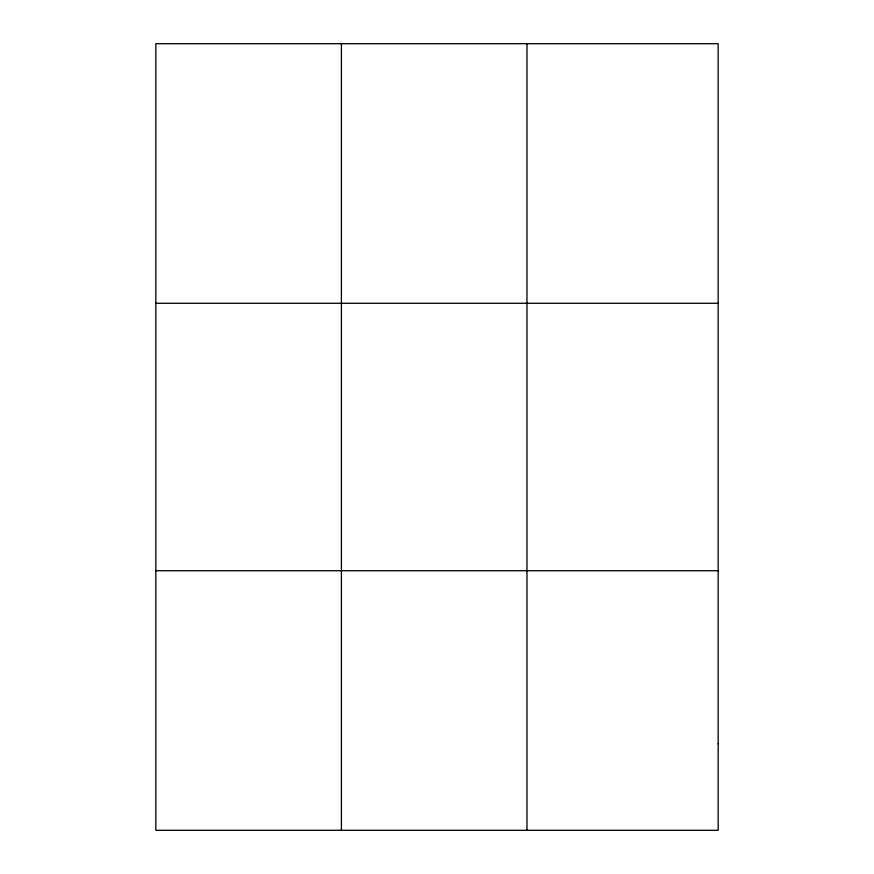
<?xml version="1.0" encoding="UTF-8"?>
<svg xmlns="http://www.w3.org/2000/svg" width="874" height="874" viewBox="0 0 874 874"><rect width="100%" height="100%" fill="white"/><g stroke="black" fill="none" stroke-linecap="round" stroke-linejoin="round"><path stroke-width="1.31" d="M341.406 43.7L341.406 830.3M526.978 43.7L526.978 830.3M155.834 303.278L718.166 303.278M155.834 570.722L718.166 570.722M718.166 743.774L718.166 830.3L155.834 830.3L155.834 43.7L718.166 43.7L718.166 743.774"/></g></svg>
